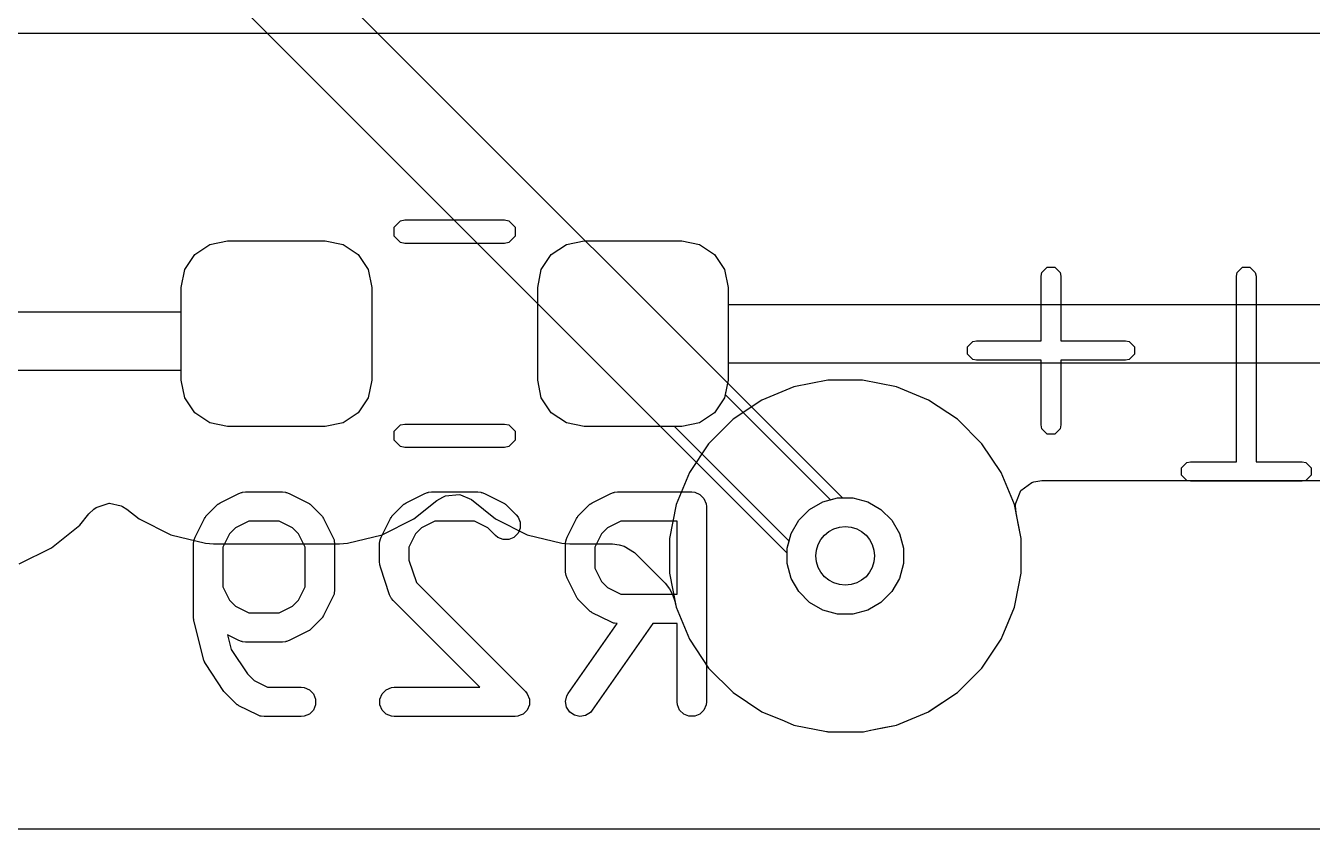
# Model space of a CAD drawing. Header units: inches. Extents: x 1.3 to 5.24, y -7.03 to -1.12.
# Drawn here: x 3.319 to 3.5784, y -6.5315 to -6.3695 of the extents above; entities that cross this region are included whole.
import ezdxf

# ---------------------------------------------------------------- set-up
doc = ezdxf.new("R2010")
doc.units = ezdxf.units.IN
doc.header["$MEASUREMENT"] = 0
for name, color, linetype, true_color in [('B.Cu', 153, 'CONTINUOUS', 0x4d7fc4), ('B.Mask', 4, 'CONTINUOUS', 0x02ffee), ('B.Paste', 132, 'CONTINUOUS', 0x00c2c2), ('B.Silkscreen', 31, 'CONTINUOUS', 0xe8b2a7), ('F.Cu', 13, 'CONTINUOUS', 0xc83434), ('F.Silkscreen', 41, 'CONTINUOUS', 0xf2eda1), ('In1.Cu', 91, 'CONTINUOUS', 0x7fc87f), ('In2.Cu', 33, 'CONTINUOUS', 0xce7d2c)]:
    doc.layers.add(name, color=color, linetype=linetype, true_color=true_color)

msp = doc.modelspace()

# ---------------------------------------------------------------- linework, layer by layer
at = {"layer": 'B.Cu', "linetype": 'CONTINUOUS'}
for p, q in [((3.60925, -6.37106), (3.31344, -6.37106)), ((3.35313, -6.41563), (3.35617, -6.41361)), ((3.35617, -6.41361), (3.35974, -6.41289)), ((3.35974, -6.41289), (3.37943, -6.41289)), ((3.37943, -6.41289), (3.38301, -6.41361)), ((3.38301, -6.41361), (3.38604, -6.41563)), ((3.42498, -6.41563), (3.42802, -6.41361)), ((3.42802, -6.41361), (3.43159, -6.41289)), ((3.43159, -6.41289), (3.45128, -6.41289)), ((3.45128, -6.41289), (3.45486, -6.41361)), ((3.45486, -6.41361), (3.45789, -6.41563)), ((3.35111, -6.41867), (3.35313, -6.41563)), ((3.38604, -6.41563), (3.38807, -6.41867)), ((3.42296, -6.41867), (3.42498, -6.41563)), ((3.45789, -6.41563), (3.45992, -6.41867)), ((3.35039, -6.42224), (3.35111, -6.41867)), ((3.38807, -6.41867), (3.38878, -6.42224)), ((3.42224, -6.42224), (3.42296, -6.41867)), ((3.45992, -6.41867), (3.46063, -6.42224)), ((3.35039, -6.42717), (3.35039, -6.42224)), ((3.38878, -6.42224), (3.38878, -6.44094)), ((3.42224, -6.44094), (3.42224, -6.42224)), ((3.46063, -6.42224), (3.46063, -6.42569)), ((3.46063, -6.42569), (3.62205, -6.42569)), ((3.31594, -6.42717), (3.35039, -6.42717)), ((3.35039, -6.43898), (3.31594, -6.43898)), ((3.35039, -6.44094), (3.35039, -6.43898)), ((3.62205, -6.4375), (3.46063, -6.4375)), ((3.46063, -6.4375), (3.46063, -6.44094)), ((3.35111, -6.44452), (3.35039, -6.44094)), ((3.38878, -6.44094), (3.38807, -6.44452)), ((3.42296, -6.44452), (3.42224, -6.44094)), ((3.46063, -6.44094), (3.46006, -6.44383)), ((3.35313, -6.44756), (3.35111, -6.44452)), ((3.38807, -6.44452), (3.38604, -6.44756)), ((3.42498, -6.44756), (3.42296, -6.44452)), ((3.46006, -6.44383), (3.48128, -6.46505)), ((3.35617, -6.44958), (3.35313, -6.44756)), ((3.38604, -6.44756), (3.38301, -6.44958)), ((3.42802, -6.44958), (3.42498, -6.44756)), ((3.35974, -6.4503), (3.35617, -6.44958)), ((3.37943, -6.4503), (3.35974, -6.4503)), ((3.38301, -6.44958), (3.37943, -6.4503)), ((3.43159, -6.4503), (3.42802, -6.44958)), ((3.44982, -6.4503), (3.43159, -6.4503)), ((3.47293, -6.4734), (3.44982, -6.4503)), ((3.51864, -6.46573), (3.51965, -6.46317)), ((3.51965, -6.46317), (3.52188, -6.46156)), ((3.52188, -6.46156), (3.52229, -6.46142)), ((3.52229, -6.46142), (3.52391, -6.46114)), ((3.52391, -6.46114), (3.59453, -6.46114)), ((3.33325, -6.46662), (3.33586, -6.46575)), ((3.33586, -6.46575), (3.33593, -6.46575)), ((3.33593, -6.46575), (3.33829, -6.46626)), ((3.3973, -6.46891), (3.40191, -6.46521)), ((3.40191, -6.46521), (3.4031, -6.4645)), ((3.4031, -6.4645), (3.40367, -6.46426)), ((3.40367, -6.46426), (3.40641, -6.46397)), ((3.40641, -6.46397), (3.40671, -6.46403)), ((3.40671, -6.46403), (3.40889, -6.46503)), ((3.40889, -6.46503), (3.41372, -6.46891)), ((3.48128, -6.46505), (3.48271, -6.46467)), ((3.48271, -6.46467), (3.48579, -6.46467)), ((3.48579, -6.46467), (3.48877, -6.46547)), ((3.48877, -6.46547), (3.49144, -6.46701)), ((3.51859, -6.46628), (3.51864, -6.46573)), ((3.32992, -6.47017), (3.33173, -6.46792)), ((3.33173, -6.46792), (3.33176, -6.4679)), ((3.33176, -6.4679), (3.33275, -6.46697)), ((3.33275, -6.46697), (3.33325, -6.46662)), ((3.33829, -6.46626), (3.33856, -6.46639)), ((3.33856, -6.46639), (3.33944, -6.46696)), ((3.33944, -6.46696), (3.34187, -6.46891)), ((3.49144, -6.46701), (3.49362, -6.46919)), ((3.51867, -6.46766), (3.51859, -6.46628)), ((3.51917, -6.47017), (3.51867, -6.46766)), ((3.32424, -6.47474), (3.32992, -6.47017)), ((3.34187, -6.46891), (3.3483, -6.4721)), ((3.39087, -6.4721), (3.3973, -6.46891)), ((3.41372, -6.46891), (3.42015, -6.4721)), ((3.49362, -6.46919), (3.49516, -6.47186)), ((3.51957, -6.47219), (3.51917, -6.47017)), ((3.3483, -6.4721), (3.35526, -6.47383)), ((3.38391, -6.47383), (3.39087, -6.4721)), ((3.42015, -6.4721), (3.42711, -6.47383)), ((3.47254, -6.47484), (3.47293, -6.4734)), ((3.49516, -6.47186), (3.49596, -6.47484)), ((3.5197, -6.47289), (3.51957, -6.47219)), ((3.5197, -6.47987), (3.5197, -6.47289)), ((3.5197, -6.47289), (3.5197, -6.47289)), ((3.31772, -6.47797), (3.32424, -6.47474)), ((3.35526, -6.47383), (3.35526, -6.47383)), ((3.35526, -6.47383), (3.35526, -6.47383)), ((3.35526, -6.47383), (3.35688, -6.47394)), ((3.35688, -6.47394), (3.3823, -6.47394)), ((3.3823, -6.47394), (3.38391, -6.47383)), ((3.42711, -6.47383), (3.42711, -6.47383)), ((3.42711, -6.47383), (3.42711, -6.47383)), ((3.42711, -6.47383), (3.42873, -6.47394)), ((3.42873, -6.47394), (3.4373, -6.47394)), ((3.4373, -6.47394), (3.43868, -6.47413)), ((3.43868, -6.47413), (3.43967, -6.47443)), ((3.43967, -6.47443), (3.44175, -6.47566)), ((3.44175, -6.47566), (3.44796, -6.48187)), ((3.47254, -6.47792), (3.47254, -6.47484)), ((3.49596, -6.47484), (3.49596, -6.47792)), ((3.47334, -6.4809), (3.47254, -6.47792)), ((3.49596, -6.47792), (3.49516, -6.4809)), ((3.47488, -6.48357), (3.47334, -6.4809)), ((3.49516, -6.4809), (3.49362, -6.48357)), ((3.51854, -6.48572), (3.5197, -6.47987)), ((3.5197, -6.47987), (3.5197, -6.47987)), ((3.44796, -6.48187), (3.44879, -6.48299)), ((3.44879, -6.48299), (3.44942, -6.48413)), ((3.47706, -6.48575), (3.47488, -6.48357)), ((3.49362, -6.48357), (3.49144, -6.48575)), ((3.44942, -6.48413), (3.44992, -6.48552)), ((3.44992, -6.48552), (3.44999, -6.48583)), ((3.44999, -6.48583), (3.45016, -6.48669)), ((3.47973, -6.48729), (3.47706, -6.48575)), ((3.49144, -6.48575), (3.48877, -6.48729)), ((3.51834, -6.48672), (3.51854, -6.48572)), ((3.45016, -6.48669), (3.45016, -6.48672)), ((3.45016, -6.48672), (3.45016, -6.48672)), ((3.45016, -6.48672), (3.45283, -6.49317)), ((3.48271, -6.48809), (3.47973, -6.48729)), ((3.48579, -6.48809), (3.48271, -6.48809)), ((3.48877, -6.48729), (3.48579, -6.48809)), ((3.51673, -6.4906), (3.51834, -6.48672)), ((3.51602, -6.49232), (3.51673, -6.4906)), ((3.45283, -6.49317), (3.45283, -6.49317)), ((3.45283, -6.49317), (3.45283, -6.49317)), ((3.45283, -6.49317), (3.45671, -6.49898)), ((3.51179, -6.49898), (3.51567, -6.49317)), ((3.51567, -6.49317), (3.51602, -6.49232)), ((3.45671, -6.49898), (3.45671, -6.49898)), ((3.45671, -6.49898), (3.45671, -6.49898)), ((3.45671, -6.49898), (3.46165, -6.50392)), ((3.50685, -6.50392), (3.51179, -6.49898)), ((3.46165, -6.50392), (3.46165, -6.50392)), ((3.46165, -6.50392), (3.46165, -6.50392)), ((3.46165, -6.50392), (3.46746, -6.5078)), ((3.50105, -6.5078), (3.50685, -6.50392)), ((3.46746, -6.5078), (3.46746, -6.5078)), ((3.46746, -6.5078), (3.47191, -6.50964)), ((3.47191, -6.50964), (3.47391, -6.51047)), ((3.49459, -6.51047), (3.50105, -6.5078)), ((3.47391, -6.51047), (3.47391, -6.51047)), ((3.47391, -6.51047), (3.47391, -6.51047)), ((3.47391, -6.51047), (3.48046, -6.51177)), ((3.48046, -6.51177), (3.48057, -6.5118)), ((3.48057, -6.5118), (3.48076, -6.51183)), ((3.48076, -6.51183), (3.48774, -6.51183)), ((3.48774, -6.51183), (3.48791, -6.51183)), ((3.48791, -6.51183), (3.48822, -6.51174)), ((3.48822, -6.51174), (3.48934, -6.51151)), ((3.48934, -6.51151), (3.49006, -6.51137)), ((3.49006, -6.51137), (3.49459, -6.51047)), ((3.49459, -6.51047), (3.49459, -6.51047)), ((3.49459, -6.51047), (3.49459, -6.51047)), ((3.49459, -6.51047), (3.49459, -6.51047)), ((3.49459, -6.51047), (3.49459, -6.51047))]:
    msp.add_line(p, q, dxfattribs=at)
at = {"layer": 'B.Cu'}
msp.add_circle((3.48425, -6.47638), 0.00591, dxfattribs=at)
at = {"layer": 'B.Mask', "linetype": 'CONTINUOUS'}
for p, q in [((3.35313, -6.41563), (3.35617, -6.41361)), ((3.35617, -6.41361), (3.35974, -6.41289)), ((3.35974, -6.41289), (3.37943, -6.41289)), ((3.37943, -6.41289), (3.38301, -6.41361)), ((3.38301, -6.41361), (3.38604, -6.41563)), ((3.42498, -6.41563), (3.42802, -6.41361)), ((3.42802, -6.41361), (3.43159, -6.41289)), ((3.43159, -6.41289), (3.45128, -6.41289)), ((3.45128, -6.41289), (3.45486, -6.41361)), ((3.45486, -6.41361), (3.45789, -6.41563)), ((3.35111, -6.41867), (3.35313, -6.41563)), ((3.38604, -6.41563), (3.38807, -6.41867)), ((3.42296, -6.41867), (3.42498, -6.41563)), ((3.45789, -6.41563), (3.45992, -6.41867)), ((3.35039, -6.42224), (3.35111, -6.41867)), ((3.38807, -6.41867), (3.38878, -6.42224)), ((3.42224, -6.42224), (3.42296, -6.41867)), ((3.45992, -6.41867), (3.46063, -6.42224)), ((3.35039, -6.44094), (3.35039, -6.42224)), ((3.38878, -6.42224), (3.38878, -6.44094)), ((3.42224, -6.44094), (3.42224, -6.42224)), ((3.46063, -6.42224), (3.46063, -6.44094)), ((3.35111, -6.44452), (3.35039, -6.44094)), ((3.38878, -6.44094), (3.38807, -6.44452)), ((3.42296, -6.44452), (3.42224, -6.44094)), ((3.46063, -6.44094), (3.45992, -6.44452)), ((3.35313, -6.44756), (3.35111, -6.44452)), ((3.38807, -6.44452), (3.38604, -6.44756)), ((3.42498, -6.44756), (3.42296, -6.44452)), ((3.45992, -6.44452), (3.45789, -6.44756)), ((3.35617, -6.44958), (3.35313, -6.44756)), ((3.38604, -6.44756), (3.38301, -6.44958)), ((3.42802, -6.44958), (3.42498, -6.44756)), ((3.45789, -6.44756), (3.45486, -6.44958)), ((3.35974, -6.4503), (3.35617, -6.44958)), ((3.37943, -6.4503), (3.35974, -6.4503)), ((3.38301, -6.44958), (3.37943, -6.4503)), ((3.43159, -6.4503), (3.42802, -6.44958)), ((3.45128, -6.4503), (3.43159, -6.4503)), ((3.45486, -6.44958), (3.45128, -6.4503))]:
    msp.add_line(p, q, dxfattribs=at)
at = {"layer": 'B.Paste', "linetype": 'CONTINUOUS'}
for p, q in [((3.35313, -6.41563), (3.35617, -6.41361)), ((3.35617, -6.41361), (3.35974, -6.41289)), ((3.35974, -6.41289), (3.37943, -6.41289)), ((3.37943, -6.41289), (3.38301, -6.41361)), ((3.38301, -6.41361), (3.38604, -6.41563)), ((3.42498, -6.41563), (3.42802, -6.41361)), ((3.42802, -6.41361), (3.43159, -6.41289)), ((3.43159, -6.41289), (3.45128, -6.41289)), ((3.45128, -6.41289), (3.45486, -6.41361)), ((3.45486, -6.41361), (3.45789, -6.41563)), ((3.35111, -6.41867), (3.35313, -6.41563)), ((3.38604, -6.41563), (3.38807, -6.41867)), ((3.42296, -6.41867), (3.42498, -6.41563)), ((3.45789, -6.41563), (3.45992, -6.41867)), ((3.35039, -6.42224), (3.35111, -6.41867)), ((3.38807, -6.41867), (3.38878, -6.42224)), ((3.42224, -6.42224), (3.42296, -6.41867)), ((3.45992, -6.41867), (3.46063, -6.42224)), ((3.35039, -6.44094), (3.35039, -6.42224)), ((3.38878, -6.42224), (3.38878, -6.44094)), ((3.42224, -6.44094), (3.42224, -6.42224)), ((3.46063, -6.42224), (3.46063, -6.44094)), ((3.35111, -6.44452), (3.35039, -6.44094)), ((3.38878, -6.44094), (3.38807, -6.44452)), ((3.42296, -6.44452), (3.42224, -6.44094)), ((3.46063, -6.44094), (3.45992, -6.44452)), ((3.35313, -6.44756), (3.35111, -6.44452)), ((3.38807, -6.44452), (3.38604, -6.44756)), ((3.42498, -6.44756), (3.42296, -6.44452)), ((3.45992, -6.44452), (3.45789, -6.44756)), ((3.35617, -6.44958), (3.35313, -6.44756)), ((3.38604, -6.44756), (3.38301, -6.44958)), ((3.42802, -6.44958), (3.42498, -6.44756)), ((3.45789, -6.44756), (3.45486, -6.44958)), ((3.35974, -6.4503), (3.35617, -6.44958)), ((3.37943, -6.4503), (3.35974, -6.4503)), ((3.38301, -6.44958), (3.37943, -6.4503)), ((3.43159, -6.4503), (3.42802, -6.44958)), ((3.45128, -6.4503), (3.43159, -6.4503)), ((3.45486, -6.44958), (3.45128, -6.4503))]:
    msp.add_line(p, q, dxfattribs=at)
at = {"layer": 'B.Silkscreen', "linetype": 'CONTINUOUS'}
for p, q in [((3.3933, -6.41012), (3.39458, -6.40884)), ((3.39458, -6.40884), (3.39548, -6.40866)), ((3.39548, -6.40866), (3.41554, -6.40866)), ((3.41554, -6.40866), (3.41644, -6.40884)), ((3.41644, -6.40884), (3.41772, -6.41012)), ((3.3933, -6.41193), (3.3933, -6.41012)), ((3.41772, -6.41012), (3.41772, -6.41193)), ((3.39458, -6.41321), (3.3933, -6.41193)), ((3.39548, -6.41339), (3.39458, -6.41321)), ((3.41554, -6.41339), (3.39548, -6.41339)), ((3.41644, -6.41321), (3.41554, -6.41339)), ((3.41772, -6.41193), (3.41644, -6.41321)), ((3.3933, -6.45126), (3.39458, -6.44998)), ((3.39458, -6.44998), (3.39548, -6.4498)), ((3.39548, -6.4498), (3.41554, -6.4498)), ((3.41554, -6.4498), (3.41644, -6.44998)), ((3.41644, -6.44998), (3.41772, -6.45126)), ((3.3933, -6.45307), (3.3933, -6.45126)), ((3.41772, -6.45126), (3.41772, -6.45307)), ((3.39458, -6.45435), (3.3933, -6.45307)), ((3.39548, -6.45453), (3.39458, -6.45435)), ((3.41554, -6.45453), (3.39548, -6.45453)), ((3.41644, -6.45435), (3.41554, -6.45453)), ((3.41772, -6.45307), (3.41644, -6.45435)), ((3.35786, -6.46592), (3.35794, -6.46585)), ((3.35794, -6.46585), (3.35801, -6.46582)), ((3.35801, -6.46582), (3.35826, -6.46566)), ((3.35826, -6.46566), (3.36201, -6.46379)), ((3.36201, -6.46379), (3.36255, -6.46358)), ((3.36255, -6.46358), (3.36266, -6.46357)), ((3.36266, -6.46357), (3.36275, -6.46353)), ((3.36275, -6.46353), (3.36333, -6.46348)), ((3.36333, -6.46348), (3.37083, -6.46348)), ((3.37083, -6.46348), (3.3714, -6.46353)), ((3.3714, -6.46353), (3.3715, -6.46357)), ((3.3715, -6.46357), (3.37161, -6.46358)), ((3.37161, -6.46358), (3.37215, -6.46379)), ((3.37215, -6.46379), (3.3759, -6.46566)), ((3.3759, -6.46566), (3.37615, -6.46582)), ((3.37615, -6.46582), (3.37622, -6.46585)), ((3.37622, -6.46585), (3.3763, -6.46592)), ((3.39535, -6.46592), (3.39543, -6.46585)), ((3.39543, -6.46585), (3.39551, -6.46582)), ((3.39551, -6.46582), (3.39575, -6.46566)), ((3.39575, -6.46566), (3.3995, -6.46379)), ((3.3995, -6.46379), (3.40004, -6.46358)), ((3.40004, -6.46358), (3.40015, -6.46357)), ((3.40015, -6.46357), (3.40025, -6.46353)), ((3.40025, -6.46353), (3.40082, -6.46348)), ((3.40082, -6.46348), (3.4102, -6.46348)), ((3.4102, -6.46348), (3.41077, -6.46353)), ((3.41077, -6.46353), (3.41087, -6.46357)), ((3.41087, -6.46357), (3.41098, -6.46358)), ((3.41098, -6.46358), (3.41152, -6.46379)), ((3.41152, -6.46379), (3.41527, -6.46566)), ((3.41527, -6.46566), (3.41552, -6.46582)), ((3.41552, -6.46582), (3.41559, -6.46585)), ((3.41559, -6.46585), (3.41567, -6.46592)), ((3.43285, -6.46592), (3.43293, -6.46585)), ((3.43293, -6.46585), (3.433, -6.46582)), ((3.433, -6.46582), (3.43325, -6.46566)), ((3.43325, -6.46566), (3.437, -6.46379)), ((3.437, -6.46379), (3.43754, -6.46358)), ((3.43754, -6.46358), (3.43765, -6.46357)), ((3.43765, -6.46357), (3.43774, -6.46353)), ((3.43774, -6.46353), (3.43832, -6.46348)), ((3.43832, -6.46348), (3.45332, -6.46348)), ((3.45332, -6.46348), (3.45389, -6.46353)), ((3.45389, -6.46353), (3.45496, -6.46397)), ((3.45496, -6.46397), (3.45577, -6.46479)), ((3.45577, -6.46479), (3.45621, -6.46585)), ((3.45621, -6.46585), (3.45627, -6.46643)), ((3.35525, -6.46854), (3.35532, -6.46846)), ((3.35532, -6.46846), (3.35537, -6.46837)), ((3.35537, -6.46837), (3.35543, -6.46832)), ((3.35543, -6.46832), (3.35562, -6.46809)), ((3.35562, -6.46809), (3.35749, -6.46622)), ((3.35749, -6.46622), (3.35772, -6.46603)), ((3.35772, -6.46603), (3.35777, -6.46597)), ((3.35777, -6.46597), (3.35786, -6.46592)), ((3.3763, -6.46592), (3.37639, -6.46597)), ((3.37639, -6.46597), (3.37644, -6.46603)), ((3.37644, -6.46603), (3.37667, -6.46622)), ((3.37667, -6.46622), (3.37854, -6.46809)), ((3.37854, -6.46809), (3.37873, -6.46832)), ((3.37873, -6.46832), (3.37879, -6.46837)), ((3.37879, -6.46837), (3.37884, -6.46846)), ((3.37884, -6.46846), (3.37891, -6.46854)), ((3.39275, -6.46854), (3.39281, -6.46846)), ((3.39281, -6.46846), (3.39287, -6.46837)), ((3.39287, -6.46837), (3.39293, -6.46832)), ((3.39293, -6.46832), (3.39311, -6.46809)), ((3.39311, -6.46809), (3.39499, -6.46622)), ((3.39499, -6.46622), (3.39521, -6.46603)), ((3.39521, -6.46603), (3.39526, -6.46597)), ((3.39526, -6.46597), (3.39535, -6.46592)), ((3.41567, -6.46592), (3.41576, -6.46597)), ((3.41576, -6.46597), (3.41581, -6.46603)), ((3.41581, -6.46603), (3.41604, -6.46622)), ((3.41604, -6.46622), (3.41791, -6.46809)), ((3.41791, -6.46809), (3.41828, -6.46854)), ((3.43024, -6.46854), (3.43031, -6.46846)), ((3.43031, -6.46846), (3.43036, -6.46837)), ((3.43036, -6.46837), (3.43042, -6.46832)), ((3.43042, -6.46832), (3.43061, -6.46809)), ((3.43061, -6.46809), (3.43248, -6.46622)), ((3.43248, -6.46622), (3.43271, -6.46603)), ((3.43271, -6.46603), (3.43276, -6.46597)), ((3.43276, -6.46597), (3.43285, -6.46592)), ((3.45627, -6.46643), (3.45627, -6.5058)), ((3.35319, -6.47261), (3.35506, -6.46886)), ((3.35506, -6.46886), (3.35522, -6.46861)), ((3.35522, -6.46861), (3.35525, -6.46854)), ((3.36133, -6.47073), (3.36013, -6.47193)), ((3.36403, -6.46938), (3.36133, -6.47073)), ((3.37013, -6.46938), (3.36403, -6.46938)), ((3.37283, -6.47073), (3.37013, -6.46938)), ((3.37403, -6.47193), (3.37283, -6.47073)), ((3.37891, -6.46854), (3.37894, -6.46861)), ((3.37894, -6.46861), (3.37909, -6.46886)), ((3.37909, -6.46886), (3.38097, -6.47261)), ((3.39068, -6.47261), (3.39256, -6.46886)), ((3.39256, -6.46886), (3.39272, -6.46861)), ((3.39272, -6.46861), (3.39275, -6.46854)), ((3.39882, -6.47073), (3.39763, -6.47193)), ((3.40152, -6.46938), (3.39882, -6.47073)), ((3.4095, -6.46938), (3.40152, -6.46938)), ((3.4122, -6.47073), (3.4095, -6.46938)), ((3.41374, -6.47227), (3.4122, -6.47073)), ((3.41828, -6.46854), (3.41872, -6.4696)), ((3.41872, -6.47076), (3.41828, -6.47182)), ((3.41872, -6.4696), (3.41872, -6.47076)), ((3.42818, -6.47261), (3.43005, -6.46886)), ((3.43005, -6.46886), (3.43021, -6.46861)), ((3.43021, -6.46861), (3.43024, -6.46854)), ((3.43632, -6.47073), (3.43512, -6.47193)), ((3.43902, -6.46938), (3.43632, -6.47073)), ((3.45037, -6.46938), (3.43902, -6.46938)), ((3.45037, -6.4841), (3.45037, -6.46938)), ((3.35288, -6.47393), (3.35293, -6.47335)), ((3.35293, -6.47335), (3.35298, -6.47325)), ((3.35298, -6.47315), (3.35319, -6.47261)), ((3.35298, -6.47325), (3.35298, -6.47315)), ((3.36013, -6.47193), (3.35878, -6.47463)), ((3.37537, -6.47463), (3.37403, -6.47193)), ((3.38097, -6.47261), (3.38118, -6.47315)), ((3.38118, -6.47315), (3.38118, -6.47325)), ((3.38118, -6.47325), (3.38122, -6.47335)), ((3.38122, -6.47335), (3.38128, -6.47393)), ((3.39037, -6.47393), (3.39043, -6.47335)), ((3.39043, -6.47335), (3.39047, -6.47325)), ((3.39047, -6.47325), (3.39048, -6.47315)), ((3.39048, -6.47315), (3.39068, -6.47261)), ((3.39763, -6.47193), (3.39628, -6.47463)), ((3.41418, -6.47263), (3.41374, -6.47227)), ((3.41525, -6.47308), (3.41418, -6.47263)), ((3.4164, -6.47308), (3.41525, -6.47308)), ((3.41746, -6.47263), (3.4164, -6.47308)), ((3.41828, -6.47182), (3.41746, -6.47263)), ((3.42787, -6.47393), (3.42793, -6.47335)), ((3.42793, -6.47335), (3.42797, -6.47325)), ((3.42797, -6.47315), (3.42818, -6.47261)), ((3.42797, -6.47325), (3.42797, -6.47315)), ((3.43512, -6.47193), (3.43377, -6.47463)), ((3.35288, -6.48893), (3.35288, -6.47393)), ((3.35878, -6.47463), (3.35878, -6.48261)), ((3.37537, -6.48261), (3.37537, -6.47463)), ((3.38128, -6.47393), (3.38128, -6.4833)), ((3.39037, -6.47768), (3.39037, -6.47393)), ((3.39628, -6.47463), (3.39628, -6.4772)), ((3.42787, -6.47955), (3.42787, -6.47393)), ((3.43377, -6.47463), (3.43377, -6.47886)), ((3.3904, -6.47797), (3.39037, -6.47768)), ((3.3904, -6.47805), (3.3904, -6.47797)), ((3.39042, -6.47815), (3.3904, -6.47805)), ((3.39043, -6.47825), (3.39042, -6.47815)), ((3.39046, -6.47833), (3.39043, -6.47825)), ((3.39052, -6.47861), (3.39046, -6.47833)), ((3.3924, -6.48424), (3.39052, -6.47861)), ((3.39628, -6.4772), (3.39778, -6.48171)), ((3.43377, -6.47886), (3.43512, -6.48155)), ((3.42793, -6.48013), (3.42787, -6.47955)), ((3.42797, -6.48023), (3.42793, -6.48013)), ((3.42797, -6.48033), (3.42797, -6.48023)), ((3.42818, -6.48087), (3.42797, -6.48033)), ((3.43005, -6.48462), (3.42818, -6.48087)), ((3.35878, -6.48261), (3.36013, -6.4853)), ((3.37403, -6.4853), (3.37537, -6.48261)), ((3.38122, -6.48388), (3.38118, -6.48398)), ((3.38118, -6.48398), (3.38118, -6.48408)), ((3.38128, -6.4833), (3.38122, -6.48388)), ((3.39778, -6.48171), (3.41979, -6.50371)), ((3.43512, -6.48155), (3.43632, -6.48275)), ((3.43632, -6.48275), (3.43902, -6.4841)), ((3.36013, -6.4853), (3.36133, -6.4865)), ((3.36133, -6.4865), (3.36403, -6.48785)), ((3.37013, -6.48785), (3.37283, -6.4865)), ((3.37283, -6.4865), (3.37403, -6.4853)), ((3.38097, -6.48462), (3.37909, -6.48837)), ((3.38118, -6.48408), (3.38097, -6.48462)), ((3.39264, -6.48477), (3.3924, -6.48424)), ((3.3927, -6.48485), (3.39264, -6.48477)), ((3.39275, -6.48494), (3.3927, -6.48485)), ((3.39311, -6.48539), (3.39275, -6.48494)), ((3.41057, -6.50285), (3.39311, -6.48539)), ((3.43021, -6.48487), (3.43005, -6.48462)), ((3.43024, -6.48494), (3.43021, -6.48487)), ((3.43031, -6.48502), (3.43024, -6.48494)), ((3.43036, -6.48511), (3.43031, -6.48502)), ((3.43042, -6.48516), (3.43036, -6.48511)), ((3.43061, -6.48539), (3.43042, -6.48516)), ((3.43248, -6.48727), (3.43061, -6.48539)), ((3.43902, -6.4841), (3.45037, -6.4841)), ((3.35289, -6.48903), (3.35288, -6.48893)), ((3.35288, -6.48907), (3.35289, -6.48903)), ((3.35291, -6.48929), (3.35288, -6.48907)), ((3.36403, -6.48785), (3.37013, -6.48785)), ((3.37854, -6.48914), (3.37667, -6.49101)), ((3.37873, -6.48891), (3.37854, -6.48914)), ((3.37879, -6.48886), (3.37873, -6.48891)), ((3.37884, -6.48877), (3.37879, -6.48886)), ((3.37891, -6.48869), (3.37884, -6.48877)), ((3.37894, -6.48862), (3.37891, -6.48869)), ((3.37909, -6.48837), (3.37894, -6.48862)), ((3.43271, -6.48745), (3.43248, -6.48727)), ((3.43276, -6.48751), (3.43271, -6.48745)), ((3.43285, -6.48757), (3.43276, -6.48751)), ((3.43293, -6.48763), (3.43285, -6.48757)), ((3.433, -6.48766), (3.43293, -6.48763)), ((3.43325, -6.48782), (3.433, -6.48766)), ((3.437, -6.48969), (3.43325, -6.48782)), ((3.35293, -6.4895), (3.35291, -6.48929)), ((3.35295, -6.48954), (3.35293, -6.4895)), ((3.35297, -6.48964), (3.35295, -6.48954)), ((3.35484, -6.49714), (3.35297, -6.48964)), ((3.3759, -6.49157), (3.37215, -6.49344)), ((3.37615, -6.49141), (3.3759, -6.49157)), ((3.37622, -6.49138), (3.37615, -6.49141)), ((3.3763, -6.49132), (3.37622, -6.49138)), ((3.37639, -6.49126), (3.3763, -6.49132)), ((3.37644, -6.4912), (3.37639, -6.49126)), ((3.37667, -6.49101), (3.37644, -6.4912)), ((3.4284, -6.50411), (3.43828, -6.49)), ((3.44548, -6.49001), (3.43324, -6.50749)), ((3.43754, -6.4899), (3.437, -6.48969)), ((3.43765, -6.48991), (3.43754, -6.4899)), ((3.43774, -6.48995), (3.43765, -6.48991)), ((3.43828, -6.49), (3.43774, -6.48995)), ((3.45037, -6.49001), (3.44548, -6.49001)), ((3.45037, -6.5058), (3.45037, -6.49001)), ((3.36201, -6.49344), (3.35972, -6.4923)), ((3.35972, -6.4923), (3.36045, -6.49521)), ((3.36255, -6.49365), (3.36201, -6.49344)), ((3.36266, -6.49366), (3.36255, -6.49365)), ((3.36275, -6.4937), (3.36266, -6.49366)), ((3.36333, -6.49375), (3.36275, -6.4937)), ((3.37083, -6.49375), (3.36333, -6.49375)), ((3.3714, -6.4937), (3.37083, -6.49375)), ((3.3715, -6.49366), (3.3714, -6.4937)), ((3.37161, -6.49365), (3.3715, -6.49366)), ((3.37215, -6.49344), (3.37161, -6.49365)), ((3.36045, -6.49521), (3.36375, -6.50017)), ((3.35496, -6.49748), (3.35484, -6.49714)), ((3.35498, -6.49755), (3.35496, -6.49748)), ((3.35501, -6.49762), (3.35498, -6.49755)), ((3.35504, -6.49769), (3.35501, -6.49762)), ((3.35508, -6.49775), (3.35504, -6.49769)), ((3.35525, -6.49806), (3.35508, -6.49775)), ((3.359, -6.50369), (3.35525, -6.49806)), ((3.36375, -6.50017), (3.36508, -6.5015)), ((3.36508, -6.5015), (3.36778, -6.50285)), ((3.35918, -6.50391), (3.359, -6.50369)), ((3.359, -6.50369), (3.359, -6.50369)), ((3.359, -6.50369), (3.359, -6.50369)), ((3.35936, -6.50414), (3.35918, -6.50391)), ((3.35937, -6.50414), (3.35936, -6.50414)), ((3.36124, -6.50601), (3.35937, -6.50414)), ((3.35937, -6.50414), (3.35937, -6.50414)), ((3.36778, -6.50285), (3.37458, -6.50285)), ((3.37458, -6.50285), (3.37515, -6.5029)), ((3.37515, -6.5029), (3.37622, -6.50334)), ((3.37622, -6.50334), (3.37703, -6.50416)), ((3.37703, -6.50416), (3.37747, -6.50522)), ((3.39043, -6.50522), (3.39087, -6.50416)), ((3.39087, -6.50416), (3.39169, -6.50334)), ((3.39169, -6.50334), (3.39275, -6.5029)), ((3.39275, -6.5029), (3.39333, -6.50285)), ((3.39333, -6.50285), (3.41057, -6.50285)), ((3.41979, -6.50371), (3.42015, -6.50416)), ((3.42015, -6.50416), (3.42059, -6.50522)), ((3.42787, -6.50574), (3.42812, -6.50461)), ((3.42812, -6.50461), (3.4284, -6.50411)), ((3.36147, -6.5062), (3.36124, -6.50601)), ((3.36152, -6.50626), (3.36147, -6.5062)), ((3.36161, -6.50631), (3.36152, -6.50626)), ((3.36169, -6.50638), (3.36161, -6.50631)), ((3.36176, -6.50641), (3.36169, -6.50638)), ((3.36201, -6.50657), (3.36176, -6.50641)), ((3.36576, -6.50844), (3.36201, -6.50657)), ((3.37747, -6.50638), (3.37703, -6.50744)), ((3.37747, -6.50522), (3.37747, -6.50638)), ((3.39043, -6.50638), (3.39043, -6.50522)), ((3.39087, -6.50744), (3.39043, -6.50638)), ((3.42059, -6.50638), (3.42015, -6.50744)), ((3.42059, -6.50522), (3.42059, -6.50638)), ((3.42807, -6.50687), (3.42787, -6.50574)), ((3.42869, -6.50784), (3.42807, -6.50687)), ((3.45042, -6.50638), (3.45037, -6.5058)), ((3.45086, -6.50744), (3.45042, -6.50638)), ((3.45621, -6.50638), (3.45577, -6.50744)), ((3.45627, -6.5058), (3.45621, -6.50638)), ((3.3663, -6.50865), (3.36576, -6.50844)), ((3.36641, -6.50866), (3.3663, -6.50865)), ((3.3665, -6.5087), (3.36641, -6.50866)), ((3.36708, -6.50875), (3.3665, -6.5087)), ((3.37458, -6.50875), (3.36708, -6.50875)), ((3.37515, -6.5087), (3.37458, -6.50875)), ((3.37622, -6.50826), (3.37515, -6.5087)), ((3.37703, -6.50744), (3.37622, -6.50826)), ((3.39169, -6.50826), (3.39087, -6.50744)), ((3.39275, -6.5087), (3.39169, -6.50826)), ((3.39333, -6.50875), (3.39275, -6.5087)), ((3.4177, -6.50875), (3.39333, -6.50875)), ((3.41827, -6.5087), (3.4177, -6.50875)), ((3.41874, -6.5085), (3.41827, -6.5087)), ((3.41934, -6.50826), (3.41874, -6.5085)), ((3.42015, -6.50744), (3.41934, -6.50826)), ((3.42963, -6.5085), (3.42869, -6.50784)), ((3.43076, -6.50875), (3.42963, -6.5085)), ((3.43189, -6.50855), (3.43076, -6.50875)), ((3.43286, -6.50793), (3.43189, -6.50855)), ((3.43324, -6.50749), (3.43286, -6.50793)), ((3.45168, -6.50826), (3.45086, -6.50744)), ((3.45274, -6.5087), (3.45168, -6.50826)), ((3.45389, -6.5087), (3.45274, -6.5087)), ((3.45496, -6.50826), (3.45389, -6.5087)), ((3.45577, -6.50744), (3.45496, -6.50826))]:
    msp.add_line(p, q, dxfattribs=at)
at = {"layer": 'F.Cu', "linetype": 'CONTINUOUS'}
for p, q in [((3.47391, -6.44229), (3.46746, -6.44496)), ((3.48076, -6.44093), (3.47391, -6.44229)), ((3.47391, -6.44229), (3.47391, -6.44229)), ((3.47391, -6.44229), (3.47391, -6.44229)), ((3.48774, -6.44093), (3.48076, -6.44093)), ((3.48076, -6.44093), (3.48076, -6.44093)), ((3.48076, -6.44093), (3.48076, -6.44093)), ((3.49459, -6.44229), (3.48774, -6.44093)), ((3.48774, -6.44093), (3.48774, -6.44093)), ((3.48774, -6.44093), (3.48774, -6.44093)), ((3.50104, -6.44496), (3.49459, -6.44229)), ((3.49459, -6.44229), (3.49459, -6.44229)), ((3.49459, -6.44229), (3.49459, -6.44229)), ((3.46746, -6.44496), (3.46165, -6.44884)), ((3.46746, -6.44496), (3.46746, -6.44496)), ((3.46746, -6.44496), (3.46746, -6.44496)), ((3.50105, -6.44496), (3.50104, -6.44496)), ((3.50104, -6.44496), (3.50104, -6.44496)), ((3.50685, -6.44884), (3.50105, -6.44496)), ((3.50105, -6.44496), (3.50105, -6.44496)), ((3.50105, -6.44496), (3.50105, -6.44496)), ((3.46165, -6.44884), (3.45671, -6.45378)), ((3.46165, -6.44884), (3.46165, -6.44884)), ((3.46165, -6.44884), (3.46165, -6.44884)), ((3.51179, -6.45378), (3.50685, -6.44884)), ((3.50685, -6.44884), (3.50685, -6.44884)), ((3.50685, -6.44884), (3.50685, -6.44884)), ((3.45671, -6.45378), (3.45283, -6.45958)), ((3.45671, -6.45378), (3.45671, -6.45378)), ((3.45671, -6.45378), (3.45671, -6.45378)), ((3.51567, -6.45958), (3.51179, -6.45378)), ((3.51179, -6.45378), (3.51179, -6.45378)), ((3.51179, -6.45378), (3.51179, -6.45378)), ((3.45283, -6.45959), (3.45016, -6.46604)), ((3.45283, -6.45958), (3.45283, -6.45958)), ((3.45283, -6.45958), (3.45283, -6.45959)), ((3.51834, -6.46604), (3.51567, -6.45958)), ((3.51567, -6.45958), (3.51567, -6.45958)), ((3.47706, -6.46701), (3.47973, -6.46547)), ((3.47973, -6.46547), (3.48271, -6.46467)), ((3.48271, -6.46467), (3.48579, -6.46467)), ((3.48579, -6.46467), (3.48877, -6.46547)), ((3.48877, -6.46547), (3.49144, -6.46701)), ((3.45016, -6.46604), (3.4488, -6.47289)), ((3.45016, -6.46604), (3.45016, -6.46604)), ((3.45016, -6.46604), (3.45016, -6.46604)), ((3.47488, -6.46919), (3.47706, -6.46701)), ((3.49144, -6.46701), (3.49362, -6.46919)), ((3.5197, -6.47289), (3.51834, -6.46604)), ((3.51834, -6.46604), (3.51834, -6.46604)), ((3.47334, -6.47186), (3.47488, -6.46919)), ((3.49362, -6.46919), (3.49516, -6.47186)), ((3.4488, -6.47289), (3.4488, -6.47987)), ((3.47254, -6.47484), (3.47334, -6.47186)), ((3.49516, -6.47186), (3.49596, -6.47484)), ((3.5197, -6.47987), (3.5197, -6.47289)), ((3.5197, -6.47289), (3.5197, -6.47289)), ((3.47254, -6.47792), (3.47254, -6.47484)), ((3.49596, -6.47484), (3.49596, -6.47792)), ((3.47334, -6.4809), (3.47254, -6.47792)), ((3.49596, -6.47792), (3.49516, -6.4809)), ((3.4488, -6.47987), (3.45016, -6.48672)), ((3.47488, -6.48357), (3.47334, -6.4809)), ((3.49516, -6.4809), (3.49362, -6.48357)), ((3.51854, -6.48572), (3.5197, -6.47987)), ((3.5197, -6.47987), (3.5197, -6.47987)), ((3.47706, -6.48575), (3.47488, -6.48357)), ((3.49362, -6.48357), (3.49144, -6.48575)), ((3.47973, -6.48729), (3.47706, -6.48575)), ((3.49144, -6.48575), (3.48877, -6.48729)), ((3.51834, -6.48672), (3.51854, -6.48572)), ((3.45016, -6.48672), (3.45016, -6.48672)), ((3.45016, -6.48672), (3.45016, -6.48672)), ((3.45016, -6.48672), (3.45283, -6.49317)), ((3.48271, -6.48809), (3.47973, -6.48729)), ((3.48579, -6.48809), (3.48271, -6.48809)), ((3.48877, -6.48729), (3.48579, -6.48809)), ((3.51567, -6.49317), (3.51834, -6.48672)), ((3.45283, -6.49317), (3.45283, -6.49317)), ((3.45283, -6.49317), (3.45283, -6.49317)), ((3.45283, -6.49317), (3.45671, -6.49898)), ((3.51179, -6.49898), (3.51567, -6.49317)), ((3.45671, -6.49898), (3.45671, -6.49898)), ((3.45671, -6.49898), (3.45671, -6.49898)), ((3.45671, -6.49898), (3.46165, -6.50392)), ((3.50685, -6.50392), (3.51179, -6.49898)), ((3.46165, -6.50392), (3.46165, -6.50392)), ((3.46165, -6.50392), (3.46165, -6.50392)), ((3.46165, -6.50392), (3.46746, -6.5078)), ((3.50392, -6.50587), (3.50685, -6.50392)), ((3.50119, -6.5077), (3.50392, -6.50587)), ((3.46746, -6.5078), (3.46746, -6.5078)), ((3.46746, -6.5078), (3.47143, -6.50944)), ((3.47143, -6.50944), (3.47391, -6.51047)), ((3.49503, -6.51029), (3.50105, -6.5078)), ((3.50105, -6.5078), (3.50112, -6.50775)), ((3.50112, -6.50775), (3.50119, -6.5077)), ((3.47391, -6.51047), (3.47391, -6.51047)), ((3.47391, -6.51047), (3.47391, -6.51047)), ((3.47391, -6.51047), (3.48046, -6.51177)), ((3.48046, -6.51177), (3.48057, -6.5118)), ((3.48057, -6.5118), (3.48076, -6.51183)), ((3.48076, -6.51183), (3.48774, -6.51183)), ((3.48774, -6.51183), (3.48791, -6.51183)), ((3.48791, -6.51183), (3.48822, -6.51174)), ((3.48822, -6.51174), (3.49003, -6.51138)), ((3.49003, -6.51138), (3.49234, -6.51092)), ((3.49003, -6.51138), (3.49003, -6.51138)), ((3.49234, -6.51092), (3.49459, -6.51047)), ((3.49459, -6.51047), (3.49472, -6.51042)), ((3.49459, -6.51047), (3.49459, -6.51047)), ((3.49459, -6.51047), (3.49459, -6.51047)), ((3.49472, -6.51042), (3.49503, -6.51029)), ((3.49503, -6.51029), (3.49503, -6.51029)), ((3.66483, -6.53148), (3.11776, -6.53148))]:
    msp.add_line(p, q, dxfattribs=at)
at = {"layer": 'F.Cu'}
msp.add_circle((3.48425, -6.47638), 0.00591, dxfattribs=at)
at = {"layer": 'F.Silkscreen', "linetype": 'CONTINUOUS'}
for p, q in [((3.5239, -6.41923), (3.52497, -6.41816)), ((3.52497, -6.41816), (3.52647, -6.41816)), ((3.52647, -6.41816), (3.52754, -6.41923)), ((3.56327, -6.41923), (3.56434, -6.41816)), ((3.56434, -6.41816), (3.56584, -6.41816)), ((3.56584, -6.41816), (3.56691, -6.41923)), ((3.52375, -6.41998), (3.5239, -6.41923)), ((3.52375, -6.43301), (3.52375, -6.41998)), ((3.52754, -6.41923), (3.52769, -6.41998)), ((3.52769, -6.41998), (3.52769, -6.43301)), ((3.56312, -6.41998), (3.56327, -6.41923)), ((3.56312, -6.45739), (3.56312, -6.41998)), ((3.56691, -6.41923), (3.56706, -6.41998)), ((3.56706, -6.41998), (3.56706, -6.45739)), ((3.5089, -6.43423), (3.50997, -6.43316)), ((3.5089, -6.43573), (3.5089, -6.43423)), ((3.50997, -6.43316), (3.51072, -6.43301)), ((3.51072, -6.43301), (3.52375, -6.43301)), ((3.52769, -6.43301), (3.54072, -6.43301)), ((3.54072, -6.43301), (3.54147, -6.43316)), ((3.54147, -6.43316), (3.54254, -6.43423)), ((3.54254, -6.43423), (3.54254, -6.43573)), ((3.50997, -6.4368), (3.5089, -6.43573)), ((3.51072, -6.43695), (3.50997, -6.4368)), ((3.52375, -6.43695), (3.51072, -6.43695)), ((3.52375, -6.44998), (3.52375, -6.43695)), ((3.54072, -6.43695), (3.52769, -6.43695)), ((3.52769, -6.43695), (3.52769, -6.44998)), ((3.54147, -6.4368), (3.54072, -6.43695)), ((3.54254, -6.43573), (3.54147, -6.4368)), ((3.5239, -6.45073), (3.52375, -6.44998)), ((3.52769, -6.44998), (3.52754, -6.45073)), ((3.52497, -6.4518), (3.5239, -6.45073)), ((3.52647, -6.4518), (3.52497, -6.4518)), ((3.52754, -6.45073), (3.52647, -6.4518)), ((3.55202, -6.4586), (3.55309, -6.45753)), ((3.55309, -6.45753), (3.55384, -6.45739)), ((3.55384, -6.45739), (3.56312, -6.45739)), ((3.56706, -6.45739), (3.57634, -6.45739)), ((3.57634, -6.45739), (3.57709, -6.45753)), ((3.57709, -6.45753), (3.57816, -6.4586)), ((3.55202, -6.46011), (3.55202, -6.4586)), ((3.55309, -6.46117), (3.55202, -6.46011)), ((3.57816, -6.46011), (3.57709, -6.46117)), ((3.57816, -6.4586), (3.57816, -6.46011)), ((3.55384, -6.46132), (3.55309, -6.46117)), ((3.57634, -6.46132), (3.55384, -6.46132)), ((3.57709, -6.46117), (3.57634, -6.46132))]:
    msp.add_line(p, q, dxfattribs=at)
at = {"layer": 'In1.Cu', "linetype": 'CONTINUOUS'}
for p, q in [((2.96063, -5.94162), (3.48368, -6.46467)), ((3.47254, -6.4758), (2.94719, -5.95045)), ((3.48368, -6.46467), (3.48579, -6.46467)), ((3.48579, -6.46467), (3.48877, -6.46547)), ((3.48877, -6.46547), (3.49144, -6.46701)), ((3.49144, -6.46701), (3.49362, -6.46919)), ((3.49362, -6.46919), (3.49516, -6.47186)), ((3.49516, -6.47186), (3.49596, -6.47484)), ((3.47254, -6.47792), (3.47254, -6.4758)), ((3.49596, -6.47484), (3.49596, -6.47792)), ((3.47334, -6.4809), (3.47254, -6.47792)), ((3.49596, -6.47792), (3.49516, -6.4809)), ((3.47488, -6.48357), (3.47334, -6.4809)), ((3.49516, -6.4809), (3.49362, -6.48357)), ((3.47706, -6.48575), (3.47488, -6.48357)), ((3.49362, -6.48357), (3.49144, -6.48575)), ((3.47973, -6.48729), (3.47706, -6.48575)), ((3.49144, -6.48575), (3.48877, -6.48729)), ((3.48271, -6.48809), (3.47973, -6.48729)), ((3.48579, -6.48809), (3.48271, -6.48809)), ((3.48877, -6.48729), (3.48579, -6.48809))]:
    msp.add_line(p, q, dxfattribs=at)
at = {"layer": 'In1.Cu'}
msp.add_circle((3.48425, -6.47638), 0.00591, dxfattribs=at)
at = {"layer": 'In2.Cu', "linetype": 'CONTINUOUS'}
for p, q in [((3.47706, -6.46701), (3.47973, -6.46547)), ((3.47973, -6.46547), (3.48271, -6.46467)), ((3.48271, -6.46467), (3.48579, -6.46467)), ((3.48579, -6.46467), (3.48877, -6.46547)), ((3.48877, -6.46547), (3.49144, -6.46701)), ((3.47488, -6.46919), (3.47706, -6.46701)), ((3.49144, -6.46701), (3.49362, -6.46919)), ((3.47334, -6.47186), (3.47488, -6.46919)), ((3.49362, -6.46919), (3.49516, -6.47186)), ((3.47254, -6.47484), (3.47334, -6.47186)), ((3.49516, -6.47186), (3.49596, -6.47484)), ((3.47254, -6.47792), (3.47254, -6.47484)), ((3.49596, -6.47484), (3.49596, -6.47792)), ((3.47334, -6.4809), (3.47254, -6.47792)), ((3.49596, -6.47792), (3.49516, -6.4809)), ((3.47488, -6.48357), (3.47334, -6.4809)), ((3.49516, -6.4809), (3.49362, -6.48357)), ((3.47706, -6.48575), (3.47488, -6.48357)), ((3.49362, -6.48357), (3.49144, -6.48575)), ((3.47973, -6.48729), (3.47706, -6.48575)), ((3.49144, -6.48575), (3.48877, -6.48729)), ((3.48271, -6.48809), (3.47973, -6.48729)), ((3.48579, -6.48809), (3.48271, -6.48809)), ((3.48877, -6.48729), (3.48579, -6.48809))]:
    msp.add_line(p, q, dxfattribs=at)
at = {"layer": 'In2.Cu'}
msp.add_circle((3.48425, -6.47638), 0.00591, dxfattribs=at)

doc.saveas('drawing.dxf')
